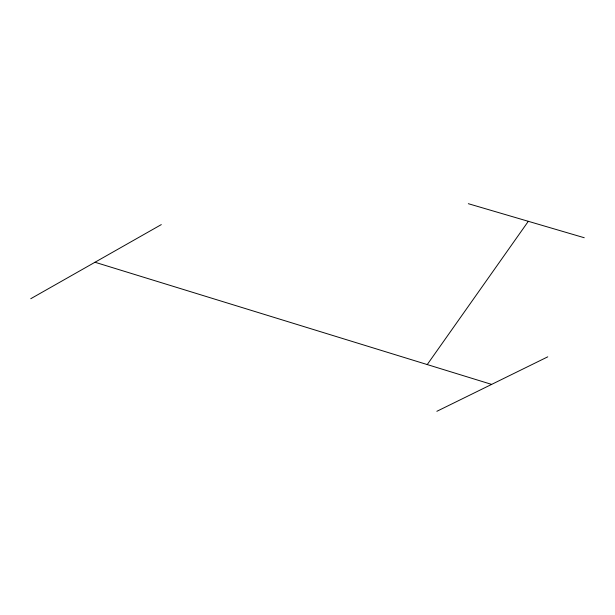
<?xml version="1.0" encoding="UTF-8"?>
<svg xmlns="http://www.w3.org/2000/svg" width="615" height="615" viewBox="0 0 615 615"><rect width="100%" height="100%" fill="white"/><g stroke="black" fill="none" stroke-linecap="round" stroke-linejoin="round"><path stroke-width="0.92" d="M427.233 364.572L528.316 221.315M30.75 298.721L161.299 224.613M436.85 411.304L547.765 356.831M468.323 203.696L584.25 237.736M94.994 262.251L491.631 384.398"/></g></svg>
